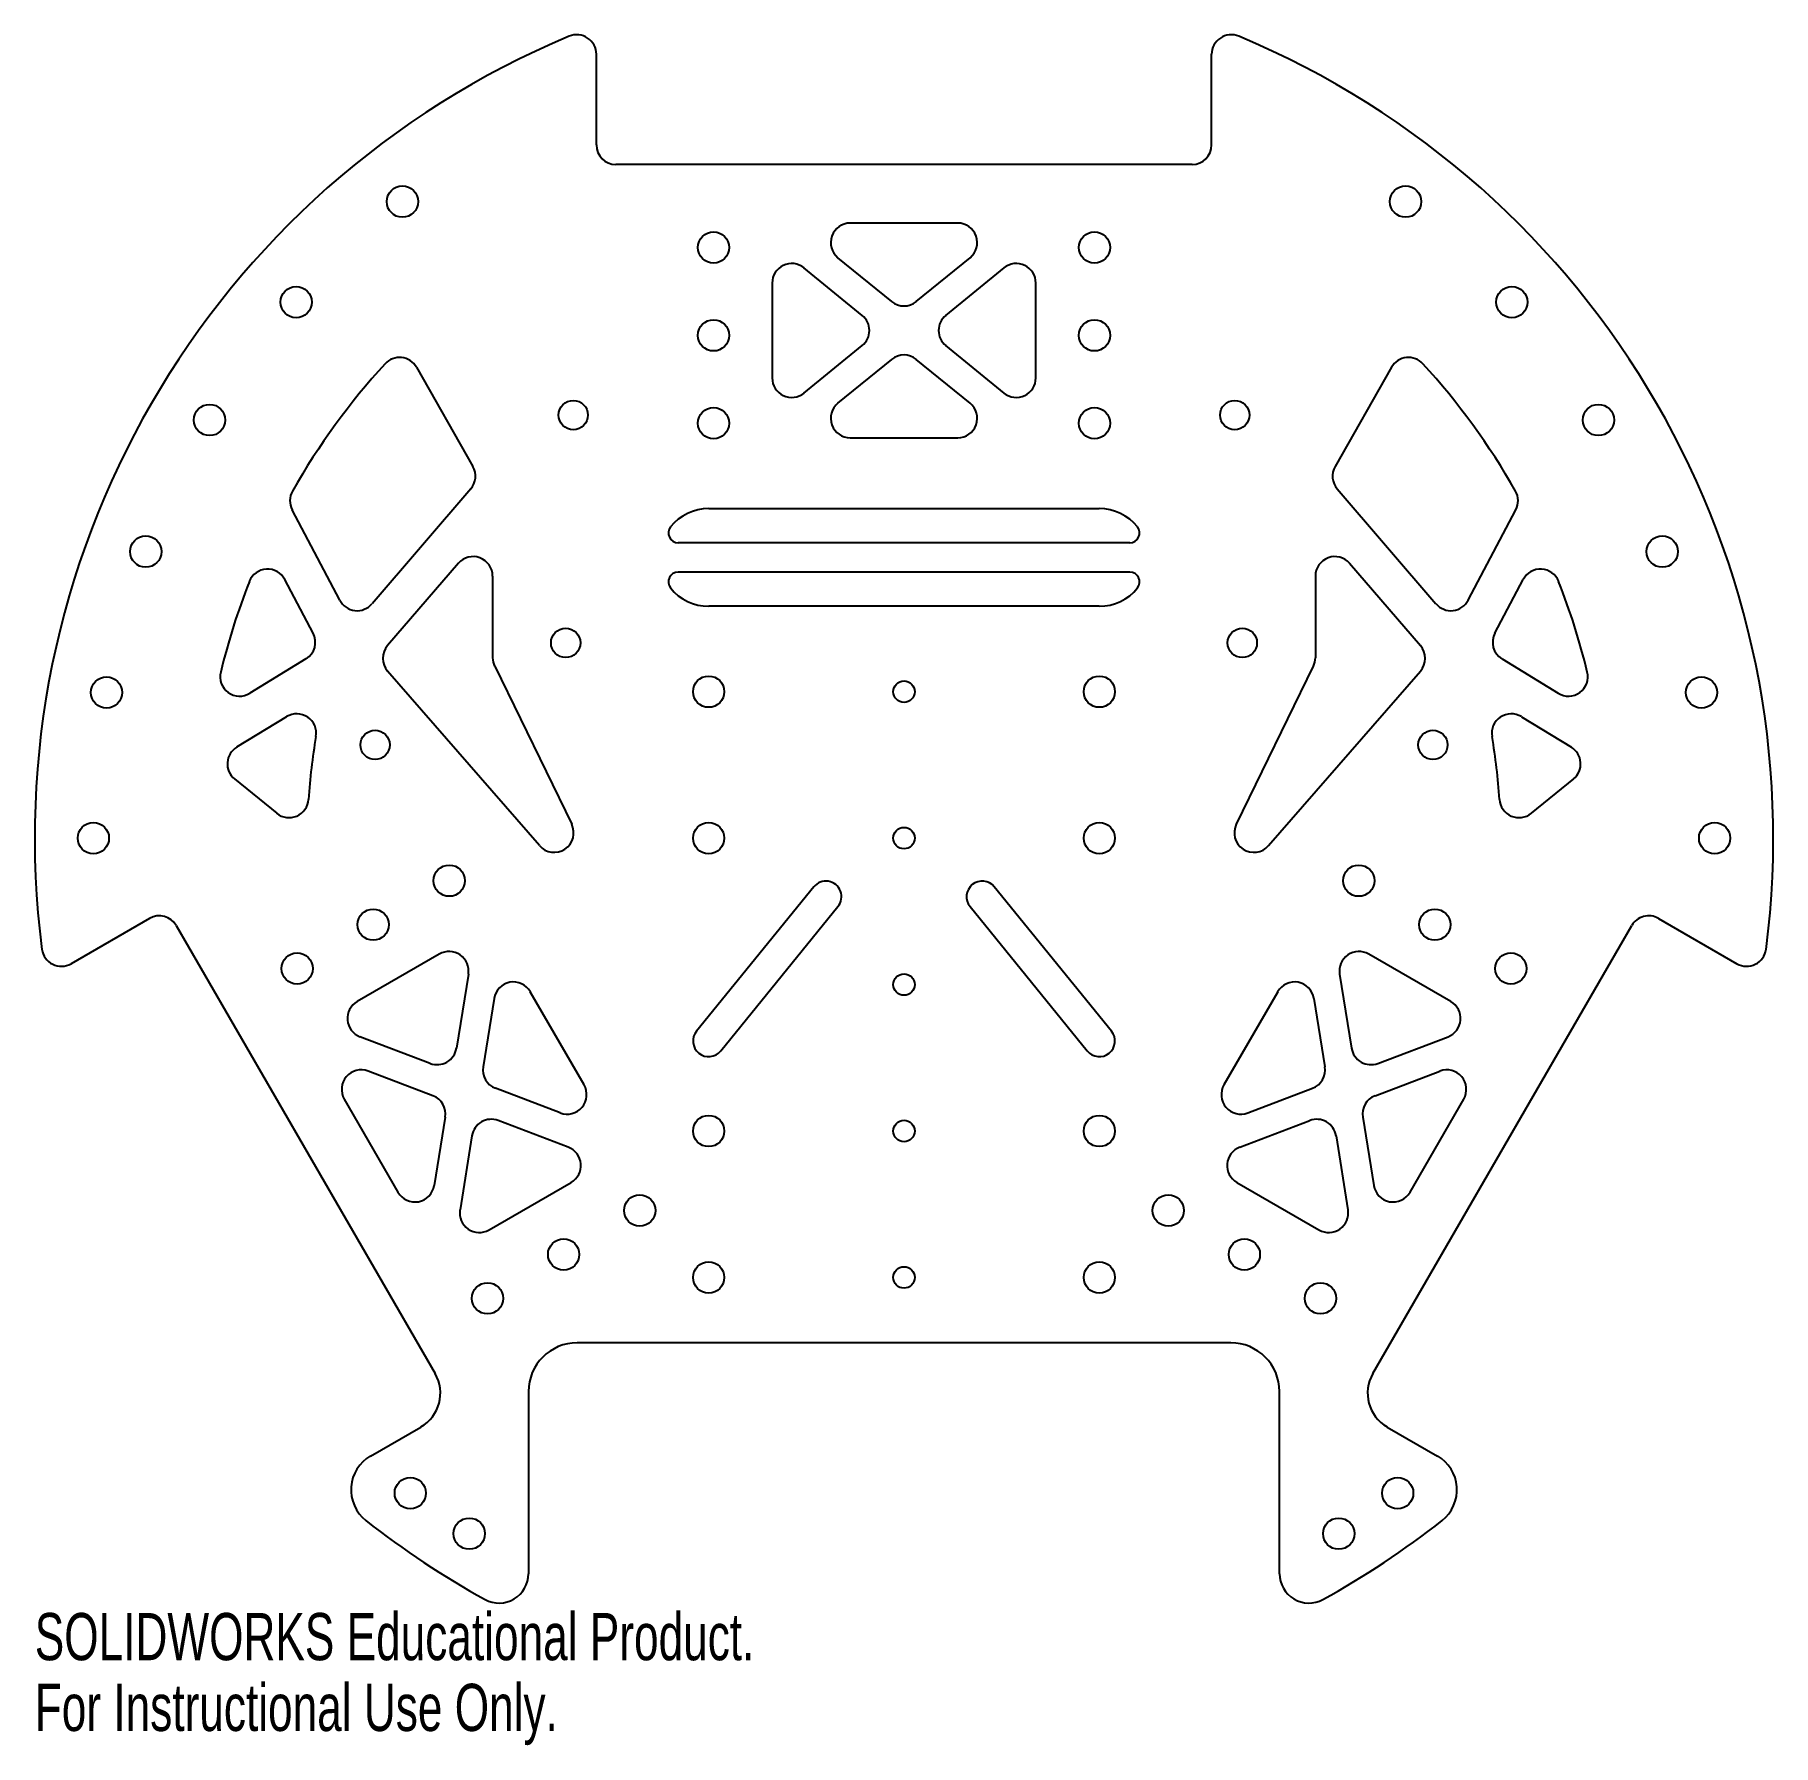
# Model space of a CAD drawing. Header units: millimetres. Extents: x -89 to 89, y -93 to 82.
import ezdxf

# ---------------------------------------------------------------- set-up
doc = ezdxf.new("R2010")
doc.units = ezdxf.units.MM
doc.styles.add('SLDTEXTSTYLE0', font='TXT', dxfattribs={"width": 0.7})

msp = doc.modelspace()

# ---------------------------------------------------------------- linework, layer by layer
at = {"color": 7, "linetype": 'Continuous', "lineweight": 25}
for p, q in [((-31.5, 71), (-31.5, 80.29)), ((31.5, 71), (31.5, 80.29)), ((29.5, 69), (-29.5, 69)), ((5.5, 63), (-5.5, 63)), ((-1.26, 54.96), (-6.77, 59.45)), ((1.26, 54.96), (6.77, 59.45)), ((-4.28, 53.55), (-10.24, 58.41)), ((4.28, 53.55), (10.24, 58.41)), ((-13.5, 56.86), (-13.5, 47.14)), ((13.5, 47.14), (13.5, 56.86)), ((-10.24, 45.59), (-4.28, 50.45)), ((10.24, 45.59), (4.28, 50.45)), ((-49.92, 48.23), (-44.13, 38.07)), ((-6.77, 44.55), (-1.26, 49.04)), ((6.77, 44.55), (1.26, 49.04)), ((49.92, 48.23), (44.13, 38.07)), ((-5.5, 41), (5.5, 41)), ((-44.35, 35.77), (-54.47, 24)), ((44.35, 35.77), (54.47, 24)), ((-57.76, 24.37), (-62.64, 33.63)), ((-20, 33.75), (20, 33.75)), ((57.76, 24.37), (62.64, 33.63)), ((23.12, 30.25), (-23.12, 30.25)), ((-45.63, 28.15), (-52.88, 19.72)), ((-42.12, 26.84), (-42.12, 18.48)), ((23.12, 27.25), (-23.12, 27.25)), ((42.12, 26.84), (42.12, 18.48)), ((45.63, 28.15), (52.88, 19.72)), ((-60.5, 21), (-63.4, 26.49)), ((60.5, 21), (63.4, 26.49)), ((20, 23.75), (-20, 23.75)), ((-61.23, 18.36), (-66.97, 14.84)), ((61.23, 18.36), (66.97, 14.84)), ((-37.33, -0.76), (-52.87, 17.1)), ((-41.91, 17.6), (-34.02, 1.43)), ((41.91, 17.6), (34.02, 1.43)), ((37.33, -0.76), (52.87, 17.1)), ((-63.23, 12.44), (-68.33, 9.31)), ((63.23, 12.44), (68.33, 9.31)), ((-68.54, 6.06), (-64.23, 2.55)), ((68.54, 6.06), (64.23, 2.55)), ((-9.24, -4.99), (-21.24, -19.77)), ((21.24, -19.77), (9.24, -4.99)), ((-18.76, -21.79), (-6.76, -7.01)), ((6.76, -7.01), (18.76, -21.79)), ((-77.24, -8.22), (-85.28, -12.87)), ((77.24, -8.22), (85.28, -12.87)), ((-74.51, -8.95), (-48.01, -54.85)), ((48.01, -54.85), (74.51, -8.95)), ((-47.58, -11.88), (-55.99, -16.74)), ((55.99, -16.74), (47.58, -11.88)), ((-44.6, -13.93), (-45.83, -21.52)), ((44.6, -13.93), (45.83, -21.52)), ((-32.75, -25.27), (-38.26, -15.73)), ((38.26, -15.73), (32.75, -25.27)), ((-41.97, -16.41), (-43.1, -23.42)), ((41.97, -16.41), (43.1, -23.42)), ((-48.51, -23.07), (-55.7, -20.34)), ((48.51, -23.07), (55.7, -20.34)), ((-48.23, -26.39), (-54.87, -23.86)), ((48.23, -26.39), (54.87, -23.86)), ((-35.2, -28.14), (-41.83, -25.61)), ((35.2, -28.14), (41.83, -25.61)), ((-57.31, -26.73), (-51.81, -36.27)), ((51.81, -36.27), (57.31, -26.73)), ((-46.97, -28.58), (-48.1, -35.59)), ((-34.37, -31.66), (-41.55, -28.93)), ((34.37, -31.66), (41.55, -28.93)), ((46.97, -28.58), (48.1, -35.59)), ((-44.24, -30.48), (-45.46, -38.07)), ((44.24, -30.48), (45.46, -38.07)), ((-42.49, -40.12), (-34.08, -35.26)), ((34.08, -35.26), (42.49, -40.12)), ((33.45, -51.69), (-33.45, -51.69)), ((-38.45, -56.69), (-38.45, -75.35)), ((38.45, -75.35), (38.45, -56.69)), ((-54.62, -63.29), (-49.47, -60.32)), ((49.47, -60.32), (54.62, -63.29))]:
    msp.add_line(p, q, dxfattribs=at)
for centre, radius in [((-51.36, 65.2), 1.6), ((51.36, 65.2), 1.6), ((-19.5, 60.5), 1.6), ((19.5, 60.5), 1.6), ((-62.24, 54.91), 1.6), ((62.24, 54.91), 1.6), ((-19.5, 51.5), 1.6), ((19.5, 51.5), 1.6), ((-33.86, 43.34), 1.5), ((33.86, 43.34), 1.5), ((-71.1, 42.83), 1.6), ((-19.5, 42.5), 1.6), ((19.5, 42.5), 1.6), ((71.1, 42.83), 1.6), ((-77.64, 29.35), 1.6), ((77.64, 29.35), 1.6), ((-34.64, 20), 1.5), ((34.64, 20), 1.5), ((-81.65, 14.92), 1.6), ((-20, 15), 1.6), ((0, 15), 1.1), ((20, 15), 1.6), ((81.65, 14.92), 1.6), ((-54.16, 9.55), 1.5), ((54.16, 9.55), 1.5), ((-83, 0), 1.6), ((-20, 0), 1.6), ((0, 0), 1.1), ((20, 0), 1.6), ((83, 0), 1.6), ((-46.56, -4.36), 1.6), ((46.56, -4.36), 1.6), ((-54.35, -8.86), 1.6), ((54.35, -8.86), 1.6), ((-62.14, -13.36), 1.6), ((62.14, -13.36), 1.6), ((0, -15), 1.1), ((-20, -30), 1.6), ((20, -30), 1.6), ((0, -30), 1.1), ((-27.06, -38.14), 1.6), ((27.06, -38.14), 1.6), ((-34.85, -42.64), 1.6), ((34.85, -42.64), 1.6), ((-20, -45), 1.6), ((0, -45), 1.1), ((20, -45), 1.6), ((-42.64, -47.14), 1.6), ((42.64, -47.14), 1.6), ((-50.55, -67.09), 1.6), ((50.55, -67.09), 1.6), ((-44.51, -71.24), 1.6), ((44.51, -71.24), 1.6)]:
    msp.add_circle(centre, radius, dxfattribs=at)
for centre, radius, start, end in [((0, 0), 89, 112.6473, 187.3527), ((-33.5, 80.29), 2, 0, 112.6473), ((33.5, 80.29), 2, 67.3527, 180), ((0, 0), 89, 352.6473, 67.3527), ((-29.5, 71), 2, 180, 270), ((29.5, 71), 2, 270, 0), ((-5.5, 61), 2, 90, 230.8263), ((5.5, 61), 2, 309.1737, 90), ((-11.5, 56.86), 2, 50.8263, 180), ((11.5, 56.86), 2, 0, 129.1737), ((-5.54, 52), 2, 309.1737, 50.8263), ((0, 56.51), 2, 230.8263, 309.1737), ((5.54, 52), 2, 129.1737, 230.8263), ((0, 0), 72, 137.5576, 150.4109), ((-51.66, 47.24), 2, 29.6709, 137.5576), ((0, 47.49), 2, 50.8263, 129.1737), ((51.66, 47.24), 2, 42.4424, 150.3291), ((0, 0), 72, 29.5891, 42.4424), ((-11.5, 47.14), 2, 180, 309.1737), ((11.5, 47.14), 2, 230.8263, 0), ((-5.5, 43), 2, 129.1737, 270), ((5.5, 43), 2, 270, 50.8263), ((-45.87, 37.08), 2, 319.3197, 29.6709), ((45.87, 37.08), 2, 150.3291, 220.6803), ((-60.87, 34.56), 2, 150.4109, 207.7879), ((60.87, 34.56), 2, 332.2121, 29.5891), ((-20, 28.75), 5, 90, 141.3178), ((20, 28.75), 5, 38.6822, 90), ((-23.12, 31.25), 1, 141.3178, 270), ((23.12, 31.25), 1, 270, 38.6822), ((-44.12, 26.84), 2, 0, 139.3197), ((44.12, 26.84), 2, 40.6803, 180), ((-65.17, 25.56), 2, 27.7879, 158.5859), ((-23.12, 26.25), 1, 90, 218.6822), ((23.12, 26.25), 1, 321.3178, 90), ((65.17, 25.56), 2, 21.4141, 152.2121), ((0, 0), 72, 158.5859, 166.3294), ((-20, 28.75), 5, 218.6822, 270), ((20, 28.75), 5, 270, 321.3178), ((0, 0), 72, 13.6706, 21.4141), ((-55.99, 25.3), 2, 207.7879, 319.3197), ((55.99, 25.3), 2, 220.6803, 332.2121), ((-62.27, 20.07), 2, 301.5273, 27.7879), ((-51.36, 18.42), 2, 139.3197, 221.0144), ((51.36, 18.42), 2, 318.9856, 40.6803), ((62.27, 20.07), 2, 152.2121, 238.4727), ((-40.12, 18.48), 2, 180, 205.9966), ((40.12, 18.48), 2, 334.0034, 0), ((-68.02, 16.54), 2, 166.3294, 301.5273), ((68.02, 16.54), 2, 238.4727, 13.6706), ((-62.18, 10.74), 2, 350.2038, 121.5273), ((62.18, 10.74), 2, 58.4727, 189.7962), ((-67.28, 7.61), 2, 121.5273, 230.8377), ((0, 0), 61.1, 170.2038, 176.2749), ((0, 0), 61.1, 3.7251, 9.7962), ((67.28, 7.61), 2, 309.1623, 58.4727), ((-62.97, 4.1), 2, 230.8377, 356.2749), ((62.97, 4.1), 2, 183.7251, 309.1623), ((-35.82, 0.55), 2, 221.0144, 25.9966), ((35.82, 0.55), 2, 154.0034, 318.9856), ((-8, -6), 1.6, 320.9317, 140.9317), ((8, -6), 1.6, 39.0683, 219.0683), ((-76.24, -9.95), 2, 30, 120), ((76.24, -9.95), 2, 60, 150), ((-86.28, -11.13), 2, 187.3527, 300), ((-46.58, -13.61), 2, 350.8263, 120), ((46.58, -13.61), 2, 60, 189.1737), ((86.28, -11.13), 2, 240, 352.6473), ((-39.99, -16.73), 2, 30, 170.8263), ((39.99, -16.73), 2, 9.1737, 150), ((-54.99, -18.47), 2, 120, 249.1737), ((54.99, -18.47), 2, 290.8263, 60), ((-20, -20.78), 1.6, 140.9317, 320.9317), ((20, -20.78), 1.6, 219.0683, 39.0683), ((-47.8, -21.2), 2, 249.1737, 350.8263), ((47.8, -21.2), 2, 189.1737, 290.8263), ((-55.58, -25.73), 2, 69.1737, 210), ((-41.12, -23.74), 2, 170.8263, 249.1737), ((41.12, -23.74), 2, 290.8263, 9.1737), ((55.58, -25.73), 2, 330, 110.8263), ((-48.94, -28.26), 2, 350.8263, 69.1737), ((-34.49, -26.27), 2, 249.1737, 30), ((34.49, -26.27), 2, 150, 290.8263), ((48.94, -28.26), 2, 110.8263, 189.1737), ((-42.26, -30.8), 2, 69.1737, 170.8263), ((42.26, -30.8), 2, 9.1737, 110.8263), ((-35.08, -33.53), 2, 300, 69.1737), ((35.08, -33.53), 2, 110.8263, 240), ((-50.08, -35.27), 2, 210, 350.8263), ((50.08, -35.27), 2, 189.1737, 330), ((-43.49, -38.39), 2, 170.8263, 300), ((43.49, -38.39), 2, 240, 9.1737), ((-33.45, -56.69), 5, 90, 180), ((33.45, -56.69), 5, 0, 90), ((-51.47, -56.85), 4, 300, 30), ((51.47, -56.85), 4, 150, 240), ((-52.62, -66.75), 4, 120, 231.7519), ((52.62, -66.75), 4, 308.2481, 60), ((0, 0), 89, 231.7519, 241.1876), ((0, 0), 89, 298.8124, 308.2481), ((-41.45, -75.35), 3, 241.1876, 0), ((41.45, -75.35), 3, 180, 298.8124)]:
    msp.add_arc(centre, radius, start, end, dxfattribs=at)

# ---------------------------------------------------------------- texts
at = {"color": 7, "linetype": 'Continuous', "char_height": 4.8336, "attachment_point": 1, "style": 'SLDTEXTSTYLE0'}
for s, insert in [('SOLIDWORKS Educational Product.', (-89, -79.37)), ('For Instructional Use Only.', (-89, -86.62))]:
    msp.add_mtext(s, dxfattribs=dict(at, insert=insert))

doc.saveas('drawing.dxf')
